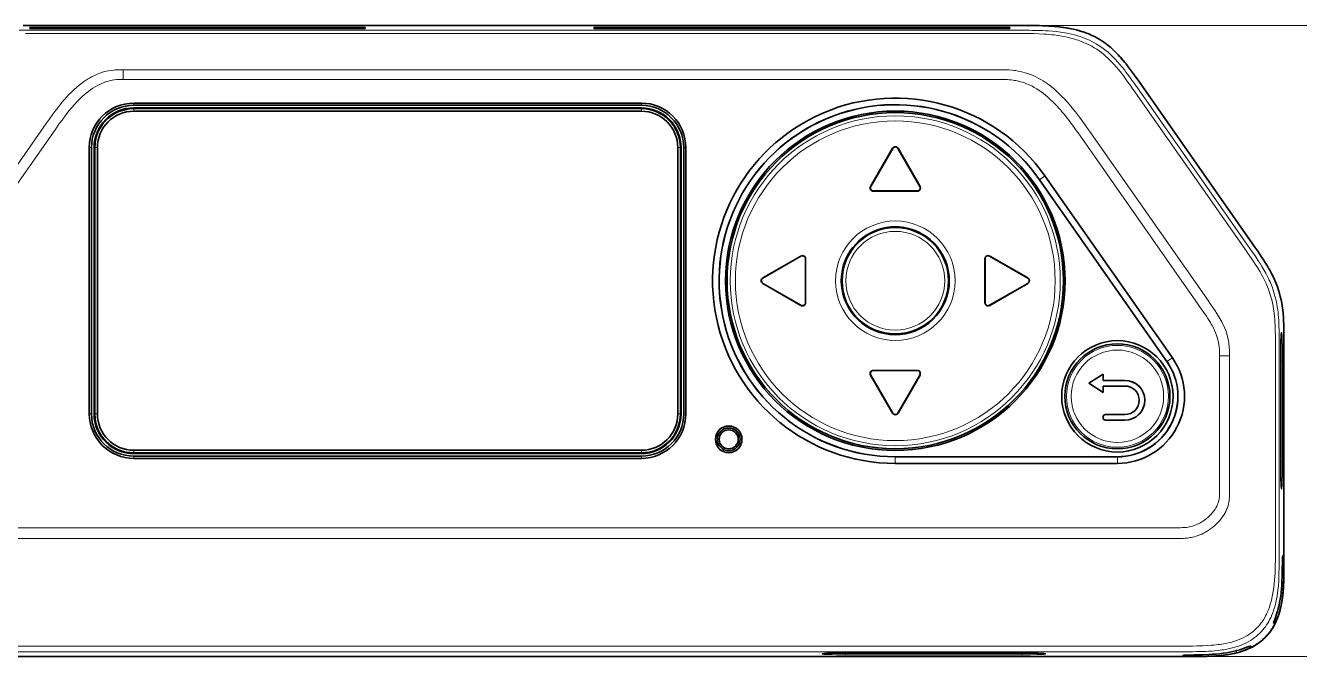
# Model space of a CAD drawing. Extents: x 0 to 297, y 0 to 210.
# Drawn here: x 115.9 to 196.2, y 72.9 to 112.7 of the extents above; entities that cross this region are included whole.
import ezdxf

# ---------------------------------------------------------------- set-up
doc = ezdxf.new("R2010")
doc.units = 0

msp = doc.modelspace()

# ---------------------------------------------------------------- linework, layer by layer
at = {"color": 7, "lineweight": 35}
for p, q in [((115.763, 112.658), (178.611, 112.658)), ((115.763, 112.658), (178.611, 112.658)), ((137.108, 112.54), (116.394, 112.54)), ((137.107, 112.464), (116.395, 112.464)), ((151.954, 112.54), (177.748, 112.54)), ((151.955, 112.464), (177.747, 112.464)), ((122.736, 107.76), (154.736, 107.76)), ((122.736, 107.623), (154.736, 107.623)), ((154.736, 107.46), (122.736, 107.46)), ((122.736, 107.412), (154.736, 107.412)), ((122.736, 107.249), (154.736, 107.249)), ((154.736, 85.872), (122.736, 85.872)), ((154.736, 85.709), (122.736, 85.709)), ((122.736, 85.66), (154.736, 85.66)), ((154.736, 85.497), (122.736, 85.497)), ((154.736, 85.36), (122.736, 85.36)), ((189.231, 72.863), (110.581, 72.863))]:
    msp.add_line(p, q, dxfattribs=at)
at = {"color": 7, "lineweight": 35, "ltscale": 0.005242}
for p, q in [((116.394, 112.54), (116.184, 112.535)), ((137.317, 112.535), (137.108, 112.54)), ((151.744, 112.535), (151.954, 112.54)), ((177.748, 112.54), (177.957, 112.535))]:
    msp.add_line(p, q, dxfattribs=at)
at = {"color": 7, "lineweight": 35, "ltscale": 0.001646}
for p, q in [((116.184, 112.535), (116.187, 112.469)), ((137.315, 112.469), (137.317, 112.535)), ((151.747, 112.469), (151.744, 112.535)), ((177.957, 112.535), (177.955, 112.469))]:
    msp.add_line(p, q, dxfattribs=at)
at = {"color": 7, "lineweight": 35, "ltscale": 0.005213}
for p, q in [((116.187, 112.469), (116.395, 112.464)), ((137.107, 112.464), (137.315, 112.469)), ((151.747, 112.469), (151.955, 112.464)), ((177.747, 112.464), (177.955, 112.469))]:
    msp.add_line(p, q, dxfattribs=at)
at = {"color": 7, "lineweight": 35, "ltscale": 0.001919}
for p, q in [((116.395, 112.464), (116.394, 112.54)), ((137.107, 112.464), (137.108, 112.54)), ((151.955, 112.464), (151.954, 112.54)), ((177.747, 112.464), (177.748, 112.54))]:
    msp.add_line(p, q, dxfattribs=at)
at = {"color": 1, "lineweight": 13}
msp.add_line((178.611, 112.658), (207.233, 112.658), dxfattribs=at)
at = {"color": 7, "lineweight": 13, "ltscale": 0.012247}
msp.add_line((115.914, 112.148), (116.403, 112.151), dxfattribs=at)
at = {"color": 7, "lineweight": 13, "ltscale": 0.012054}
msp.add_line((115.921, 112.353), (116.403, 112.353), dxfattribs=at)
at = {"color": 7, "lineweight": 13}
for p, q in [((178.349, 112.353), (116.403, 112.353)), ((178.349, 112.151), (116.403, 112.151)), ((122.07, 109.869), (177.187, 109.869)), ((122.07, 109.256), (177.187, 109.256)), ((115.287, 80.987), (188.575, 80.987)), ((115.287, 80.311), (188.575, 80.311)), ((188.9, 73.525), (110.966, 73.525)), ((188.9, 73.167), (110.966, 73.167))]:
    msp.add_line(p, q, dxfattribs=at)
at = {"color": 7, "lineweight": 13, "ltscale": 0.00257}
msp.add_line((178.452, 112.353), (178.349, 112.353), dxfattribs=at)
at = {"color": 7, "lineweight": 13, "ltscale": 0.002574}
msp.add_line((178.452, 112.151), (178.349, 112.151), dxfattribs=at)
at = {"color": 7, "lineweight": 13, "ltscale": 0.015306}
msp.add_line((122.07, 109.869), (122.07, 109.256), dxfattribs=at)
at = {"color": 7, "lineweight": 13, "ltscale": 0.001477}
msp.add_line((185.727, 108.624), (185.693, 108.672), dxfattribs=at)
at = {"color": 7, "lineweight": 13, "ltscale": 0.311219}
for p, q in [((192.867, 98.426), (185.727, 108.624)), ((193.093, 98.585), (185.953, 108.782))]:
    msp.add_line(p, q, dxfattribs=at)
at = {"color": 7, "lineweight": 13, "ltscale": 0.001474}
msp.add_line((185.953, 108.782), (185.919, 108.831), dxfattribs=at)
at = {"color": 7, "lineweight": 35, "ltscale": 0.319054}
msp.add_line((186.078, 109.135), (193.398, 98.681), dxfattribs=at)
at = {"color": 7, "lineweight": 13, "ltscale": 0.003423}
for p, q in [((122.736, 107.623), (122.736, 107.76)), ((154.736, 107.623), (154.736, 107.76)), ((120.073, 104.96), (119.936, 104.96)), ((157.399, 104.96), (157.536, 104.96)), ((120.073, 88.16), (119.936, 88.16)), ((157.399, 88.16), (157.536, 88.16)), ((122.736, 85.497), (122.736, 85.36)), ((154.736, 85.497), (154.736, 85.36))]:
    msp.add_line(p, q, dxfattribs=at)
at = {"color": 7, "lineweight": 13, "ltscale": 0.001204}
for p, q in [((122.736, 107.412), (122.736, 107.46)), ((154.736, 107.412), (154.736, 107.46)), ((120.284, 104.96), (120.236, 104.96)), ((157.188, 104.96), (157.236, 104.96)), ((120.284, 88.16), (120.236, 88.16)), ((157.188, 88.16), (157.236, 88.16)), ((122.736, 85.709), (122.736, 85.66)), ((154.736, 85.709), (154.736, 85.66))]:
    msp.add_line(p, q, dxfattribs=at)
at = {"color": 7, "lineweight": 13, "ltscale": 0.004077}
for p, q in [((122.736, 107.249), (122.736, 107.412)), ((154.736, 107.249), (154.736, 107.412)), ((120.447, 104.96), (120.284, 104.96)), ((157.025, 104.96), (157.188, 104.96)), ((120.447, 88.16), (120.284, 88.16)), ((157.025, 88.16), (157.188, 88.16)), ((122.736, 85.872), (122.736, 85.709)), ((154.736, 85.872), (154.736, 85.709))]:
    msp.add_line(p, q, dxfattribs=at)
at = {"color": 7, "lineweight": 13, "ltscale": 0.459686}
msp.add_line((117.221, 106.466), (106.675, 91.404), dxfattribs=at)
at = {"color": 7, "lineweight": 13, "ltscale": 0.459685}
msp.add_line((117.779, 106.076), (107.232, 91.014), dxfattribs=at)
at = {"color": 7, "lineweight": 13, "ltscale": 0.317531}
for p, q in [((182.549, 105.47), (189.834, 95.066)), ((183.078, 105.841), (190.364, 95.436))]:
    msp.add_line(p, q, dxfattribs=at)
at = {"color": 7, "lineweight": 35, "ltscale": 0.42}
for p, q in [((119.936, 104.96), (119.936, 88.16)), ((120.073, 104.96), (120.073, 88.16)), ((120.236, 88.16), (120.236, 104.96)), ((120.284, 104.96), (120.284, 88.16)), ((120.447, 104.96), (120.447, 88.16)), ((157.025, 88.16), (157.025, 104.96)), ((157.188, 88.16), (157.188, 104.96)), ((157.236, 104.96), (157.236, 88.16)), ((157.399, 88.16), (157.399, 104.96)), ((157.536, 88.16), (157.536, 104.96))]:
    msp.add_line(p, q, dxfattribs=at)
at = {"color": 7, "lineweight": 35, "ltscale": 0.069282}
for p, q in [((169.177, 102.51), (170.563, 104.91)), ((169.186, 102.505), (170.572, 104.905)), ((172.286, 102.505), (170.9, 104.905)), ((172.295, 102.51), (170.909, 104.91)), ((172.121, 102.21), (169.35, 102.21)), ((164.786, 98.119), (162.386, 96.734)), ((164.791, 98.11), (162.391, 96.724)), ((176.681, 98.11), (179.081, 96.724)), ((176.686, 98.119), (179.086, 96.734)), ((165.086, 95.175), (165.086, 97.946)), ((176.386, 97.946), (176.386, 95.175)), ((164.786, 95.002), (162.386, 96.387)), ((164.791, 95.011), (162.391, 96.396)), ((176.681, 95.011), (179.081, 96.396)), ((176.686, 95.002), (179.086, 96.387)), ((169.35, 90.91), (172.121, 90.91)), ((169.177, 90.61), (170.563, 88.21)), ((169.186, 90.616), (170.572, 88.216)), ((172.286, 90.616), (170.9, 88.216)), ((172.295, 90.61), (170.909, 88.21))]:
    msp.add_line(p, q, dxfattribs=at)
at = {"color": 7, "lineweight": 13, "ltscale": 0.000262364}
for p, q in [((170.572, 104.905), (170.563, 104.91)), ((170.9, 104.905), (170.909, 104.91)), ((170.572, 88.216), (170.563, 88.21)), ((170.9, 88.216), (170.909, 88.21))]:
    msp.add_line(p, q, dxfattribs=at)
at = {"color": 7, "lineweight": 13, "ltscale": 8.7519e-05}
msp.add_line((179.831, 102.929), (179.828, 102.927), dxfattribs=at)
at = {"color": 7, "lineweight": 35, "ltscale": 0.35}
for p, q in [((179.828, 102.927), (187.858, 91.459)), ((179.831, 102.929), (187.861, 91.461)), ((180.17, 103.167), (188.2, 91.698)), ((184.736, 85.46), (170.736, 85.46)), ((184.736, 85.457), (170.736, 85.457)), ((184.736, 85.043), (170.736, 85.043))]:
    msp.add_line(p, q, dxfattribs=at)
at = {"color": 7, "lineweight": 13, "ltscale": 0.010349}
for p, q in [((179.831, 102.929), (180.17, 103.167)), ((187.861, 91.461), (188.2, 91.698)), ((170.736, 85.457), (170.736, 85.043)), ((184.736, 85.457), (184.736, 85.043))]:
    msp.add_line(p, q, dxfattribs=at)
at = {"color": 7, "lineweight": 13, "ltscale": 0.000262128}
for p, q in [((169.186, 102.505), (169.177, 102.51)), ((172.286, 102.505), (172.295, 102.51)), ((169.186, 90.616), (169.177, 90.61)), ((172.286, 90.616), (172.295, 90.61))]:
    msp.add_line(p, q, dxfattribs=at)
at = {"color": 7, "lineweight": 13, "ltscale": 0.000264168}
for p, q in [((169.35, 102.221), (169.35, 102.21)), ((172.121, 102.221), (172.121, 102.21)), ((169.35, 90.9), (169.35, 90.91)), ((172.121, 90.9), (172.121, 90.91))]:
    msp.add_line(p, q, dxfattribs=at)
at = {"color": 7, "lineweight": 35, "ltscale": 0.069283}
for p, q in [((172.121, 102.221), (169.35, 102.221)), ((165.075, 95.175), (165.075, 97.946)), ((176.396, 97.946), (176.396, 95.175)), ((169.35, 90.9), (172.121, 90.9))]:
    msp.add_line(p, q, dxfattribs=at)
at = {"color": 7, "lineweight": 13, "ltscale": 0.000262104}
for p, q in [((164.791, 98.11), (164.786, 98.119)), ((176.681, 98.11), (176.686, 98.119)), ((164.791, 95.011), (164.786, 95.002)), ((176.681, 95.011), (176.686, 95.002))]:
    msp.add_line(p, q, dxfattribs=at)
at = {"color": 7, "lineweight": 13, "ltscale": 0.001602}
msp.add_line((192.867, 98.426), (192.904, 98.374), dxfattribs=at)
at = {"color": 7, "lineweight": 13, "ltscale": 0.001605}
msp.add_line((193.093, 98.585), (193.13, 98.532), dxfattribs=at)
at = {"color": 7, "lineweight": 13, "ltscale": 0.000264359}
for p, q in [((165.075, 97.946), (165.086, 97.946)), ((176.396, 97.946), (176.386, 97.946)), ((165.075, 95.175), (165.086, 95.175)), ((176.396, 95.175), (176.386, 95.175))]:
    msp.add_line(p, q, dxfattribs=at)
at = {"color": 7, "lineweight": 13, "ltscale": 0.000262625}
for p, q in [((162.391, 96.724), (162.386, 96.734)), ((162.391, 96.396), (162.386, 96.387)), ((179.081, 96.724), (179.086, 96.734)), ((179.081, 96.396), (179.086, 96.387))]:
    msp.add_line(p, q, dxfattribs=at)
at = {"color": 7, "lineweight": 35, "ltscale": 0.000698819}
msp.add_line((194.895, 95.952), (194.886, 95.979), dxfattribs=at)
at = {"color": 7, "lineweight": 13, "ltscale": 0.000393677}
msp.add_line((195.093, 93.296), (195.077, 93.296), dxfattribs=at)
at = {"color": 7, "lineweight": 13, "ltscale": 0.001765}
msp.add_line((194.692, 92.693), (194.692, 92.763), dxfattribs=at)
at = {"color": 7, "lineweight": 13, "ltscale": 0.330672}
for p, q in [((194.692, 79.466), (194.692, 92.693)), ((194.929, 79.466), (194.929, 92.693))]:
    msp.add_line(p, q, dxfattribs=at)
at = {"color": 7, "lineweight": 13, "ltscale": 0.001762}
msp.add_line((194.929, 92.693), (194.929, 92.763), dxfattribs=at)
at = {"color": 7, "lineweight": 13, "ltscale": 0.00491}
msp.add_line((195.053, 92.997), (195.047, 92.801), dxfattribs=at)
at = {"color": 7, "lineweight": 35, "ltscale": 0.004846}
msp.add_line((195.047, 92.795), (195.053, 92.989), dxfattribs=at)
at = {"color": 7, "lineweight": 13, "ltscale": 0.004892}
msp.add_line((195.119, 93.021), (195.125, 92.825), dxfattribs=at)
at = {"color": 7, "lineweight": 35, "ltscale": 0.34986}
msp.add_line((195.233, 92.859), (195.233, 78.865), dxfattribs=at)
at = {"color": 7, "lineweight": 13, "ltscale": 0.015729}
msp.add_line((191.799, 91.833), (191.17, 91.833), dxfattribs=at)
at = {"color": 7, "lineweight": 13, "ltscale": 0.21777}
for p, q in [((191.17, 91.833), (191.17, 83.122)), ((191.799, 91.833), (191.799, 83.122))]:
    msp.add_line(p, q, dxfattribs=at)
at = {"color": 7, "lineweight": 13, "ltscale": 0.16}
for p, q in [((195.033, 85.16), (195.033, 91.56)), ((195.14, 91.56), (195.14, 85.16))]:
    msp.add_line(p, q, dxfattribs=at)
at = {"color": 7, "lineweight": 35, "ltscale": 0.16}
msp.add_line((195.033, 85.16), (195.033, 91.56), dxfattribs=at)
at = {"color": 7, "lineweight": 13, "ltscale": 0.002653}
for p, q in [((195.14, 91.56), (195.034, 91.56)), ((195.14, 85.16), (195.034, 85.16))]:
    msp.add_line(p, q, dxfattribs=at)
at = {"color": 7, "lineweight": 13, "ltscale": 8.76285e-05}
msp.add_line((187.861, 91.461), (187.858, 91.459), dxfattribs=at)
at = {"color": 7, "lineweight": 35, "ltscale": 0.02705}
for p in [(183.839, 90.679), (183.839, 89.516)]:
    msp.add_line(p, (182.927, 90.097), dxfattribs=at)
at = {"color": 7, "lineweight": 35, "ltscale": 0.000162506}
msp.add_line((182.933, 90.097), (182.927, 90.097), dxfattribs=at)
at = {"color": 7, "lineweight": 35, "ltscale": 0.026754}
for p, q in [((183.836, 90.672), (182.933, 90.097)), ((182.933, 90.097), (183.836, 89.522))]:
    msp.add_line(p, q, dxfattribs=at)
at = {"color": 7, "lineweight": 35, "ltscale": 0.000181298}
for p, q in [((183.836, 90.672), (183.839, 90.679)), ((183.836, 89.522), (183.839, 89.516))]:
    msp.add_line(p, q, dxfattribs=at)
at = {"color": 7, "lineweight": 35, "ltscale": 0.01}
for p, q in [((183.836, 90.672), (183.836, 90.272)), ((183.836, 89.922), (183.836, 89.522))]:
    msp.add_line(p, q, dxfattribs=at)
at = {"color": 7, "lineweight": 35, "ltscale": 0.000123271}
msp.add_line((183.836, 90.272), (183.839, 90.276), dxfattribs=at)
at = {"color": 7, "lineweight": 35, "ltscale": 0.034375}
for p, q in [((185.211, 90.272), (183.836, 90.272)), ((185.211, 89.922), (183.836, 89.922))]:
    msp.add_line(p, q, dxfattribs=at)
at = {"color": 7, "lineweight": 35, "ltscale": 0.010072}
for p, q in [((183.839, 90.679), (183.839, 90.276)), ((183.839, 89.919), (183.839, 89.516))]:
    msp.add_line(p, q, dxfattribs=at)
at = {"color": 7, "lineweight": 35, "ltscale": 0.034288}
for p, q in [((185.211, 90.276), (183.839, 90.276)), ((185.211, 89.919), (183.839, 89.919))]:
    msp.add_line(p, q, dxfattribs=at)
at = {"color": 7, "lineweight": 13, "ltscale": 8.73566e-05}
msp.add_line((185.211, 90.276), (185.211, 90.272), dxfattribs=at)
at = {"color": 7, "lineweight": 35, "ltscale": 0.000123136}
msp.add_line((183.836, 89.922), (183.839, 89.919), dxfattribs=at)
at = {"color": 7, "lineweight": 13, "ltscale": 8.71658e-05}
for p, q in [((185.211, 89.919), (185.211, 89.922)), ((185.211, 88.126), (185.211, 88.122)), ((185.211, 87.769), (185.211, 87.772))]:
    msp.add_line(p, q, dxfattribs=at)
at = {"color": 7, "lineweight": 13, "ltscale": 0.000123406}
msp.add_line((183.832, 87.976), (183.836, 87.972), dxfattribs=at)
at = {"color": 7, "lineweight": 35, "ltscale": 0.001426}
msp.add_line((183.832, 87.976), (183.832, 87.919), dxfattribs=at)
at = {"color": 7, "lineweight": 13, "ltscale": 0.000123541}
msp.add_line((183.832, 87.919), (183.836, 87.922), dxfattribs=at)
at = {"color": 7, "lineweight": 35, "ltscale": 0.001251}
msp.add_line((183.836, 87.972), (183.836, 87.922), dxfattribs=at)
at = {"color": 7, "lineweight": 13, "ltscale": 0.000123136}
for p, q in [((183.982, 88.126), (183.986, 88.122)), ((183.982, 87.769), (183.986, 87.772))]:
    msp.add_line(p, q, dxfattribs=at)
at = {"color": 7, "lineweight": 35, "ltscale": 0.030713}
for p, q in [((185.211, 88.126), (183.982, 88.126)), ((185.211, 87.769), (183.982, 87.769))]:
    msp.add_line(p, q, dxfattribs=at)
at = {"color": 7, "lineweight": 35, "ltscale": 0.030626}
for p, q in [((183.986, 88.122), (185.211, 88.122)), ((183.986, 87.772), (185.211, 87.772))]:
    msp.add_line(p, q, dxfattribs=at)
at = {"color": 7, "lineweight": 13, "ltscale": 8.75473e-05}
for p, q in [((170.736, 85.457), (170.736, 85.46)), ((184.736, 85.457), (184.736, 85.46))]:
    msp.add_line(p, q, dxfattribs=at)
at = {"color": 7, "lineweight": 13, "ltscale": 0.000392914}
msp.add_line((195.079, 83.426), (195.094, 83.426), dxfattribs=at)
at = {"color": 7, "lineweight": 13, "ltscale": 0.007462}
msp.add_line((194.692, 79.168), (194.692, 79.466), dxfattribs=at)
at = {"color": 7, "lineweight": 13, "ltscale": 0.007409}
msp.add_line((194.929, 79.17), (194.929, 79.466), dxfattribs=at)
at = {"color": 7, "lineweight": 13, "ltscale": 0.000141546}
msp.add_line((195.173, 79.256), (195.167, 79.255), dxfattribs=at)
at = {"color": 7, "lineweight": 13, "ltscale": 0.002357}
for p, q in [((195.106, 77.609), (195.2, 77.605)), ((190.487, 72.991), (190.491, 72.896))]:
    msp.add_line(p, q, dxfattribs=at)
at = {"color": 7, "lineweight": 13, "ltscale": 0.00277}
for p, q in [((194.871, 75.873), (194.978, 75.846)), ((192.223, 73.226), (192.25, 73.118))]:
    msp.add_line(p, q, dxfattribs=at)
at = {"color": 7, "lineweight": 13, "ltscale": 0.001441}
msp.add_line((194.608, 74.938), (194.558, 74.967), dxfattribs=at)
at = {"color": 7, "lineweight": 13, "ltscale": 0.002606}
for p, q in [((167.594, 73.08), (167.594, 72.976)), ((178.737, 73.08), (178.737, 72.976))]:
    msp.add_line(p, q, dxfattribs=at)
at = {"color": 7, "lineweight": 13, "ltscale": 0.278542}
msp.add_line((167.595, 73.08), (178.737, 73.08), dxfattribs=at)
at = {"color": 7, "lineweight": 35, "ltscale": 0.278542}
msp.add_line((167.595, 73.08), (178.737, 73.08), dxfattribs=at)
at = {"color": 7, "lineweight": 13, "ltscale": 0.000679398}
msp.add_line((188.9, 73.525), (188.927, 73.525), dxfattribs=at)
at = {"color": 7, "lineweight": 13, "ltscale": 0.000679016}
msp.add_line((188.9, 73.167), (188.927, 73.167), dxfattribs=at)
at = {"color": 7, "lineweight": 13, "ltscale": 0.00144}
msp.add_line((193.158, 73.488), (193.13, 73.538), dxfattribs=at)
at = {"color": 7, "lineweight": 13, "ltscale": 0.000681686}
msp.add_line((166.125, 73.042), (166.125, 73.015), dxfattribs=at)
at = {"color": 7, "lineweight": 13, "ltscale": 0.278581}
msp.add_line((178.737, 72.976), (167.594, 72.976), dxfattribs=at)
at = {"color": 7, "lineweight": 13, "ltscale": 0.000681496}
msp.add_line((180.207, 73.015), (180.207, 73.042), dxfattribs=at)
at = {"color": 7, "lineweight": 13, "ltscale": 0.000141736}
msp.add_line((188.841, 72.929), (188.841, 72.923), dxfattribs=at)
at = {"color": 1, "lineweight": 13, "ltscale": 0.450051}
msp.add_line((189.231, 72.863), (207.233, 72.863), dxfattribs=at)
at = {"color": 7, "lineweight": 35}
for points in [[(178.611, 112.658), (179.064, 112.657), (179.519, 112.654), (179.772, 112.649), (180.025, 112.642), (180.222, 112.634), (180.419, 112.624), (180.717, 112.604), (180.873, 112.59), (181.029, 112.574), (181.168, 112.558), (181.307, 112.54), (181.525, 112.507), (181.742, 112.469), (181.956, 112.424), (182.168, 112.373), (182.374, 112.316), (182.477, 112.285), (182.578, 112.252), (182.678, 112.217), (182.778, 112.18), (182.877, 112.141), (182.975, 112.101), (183.13, 112.032), (183.282, 111.958), (183.432, 111.879), (183.578, 111.794), (183.722, 111.705), (183.855, 111.617), (183.984, 111.525), (184.111, 111.428), (184.236, 111.328), (184.317, 111.258), (184.397, 111.188), (184.554, 111.041), (184.682, 110.915), (184.806, 110.784), (184.928, 110.651), (185.018, 110.548), (185.106, 110.444), (185.279, 110.231), (185.415, 110.055), (185.549, 109.876), (185.727, 109.632), (185.845, 109.467), (186.078, 109.135)], [(178.611, 112.658), (179.15, 112.657), (179.422, 112.655), (179.83, 112.648), (180.138, 112.638), (180.446, 112.622), (180.754, 112.601), (180.909, 112.587), (181.063, 112.571), (181.216, 112.552), (181.368, 112.532), (181.596, 112.496), (181.822, 112.453), (182.046, 112.404), (182.157, 112.376), (182.267, 112.347), (182.413, 112.304), (182.558, 112.259), (182.701, 112.209)], [(195.233, 92.859), (195.232, 93.277), (195.23, 93.486), (195.223, 93.797), (195.214, 94.03), (195.2, 94.262), (195.181, 94.494), (195.156, 94.723), (195.125, 94.952), (195.091, 95.156), (195.051, 95.359), (195.005, 95.56), (194.952, 95.76), (194.893, 95.957), (194.823, 96.168), (194.745, 96.376), (194.659, 96.581), (194.568, 96.784), (194.469, 96.985), (194.405, 97.108), (194.339, 97.23), (194.269, 97.353), (194.198, 97.475), (194.056, 97.707), (193.908, 97.937), (193.8, 98.099), (193.579, 98.421), (193.398, 98.681)], [(195.069, 83.482), (195.06, 83.585), (195.052, 83.748), (195.044, 84.055), (195.037, 84.492), (195.033, 85.103), (195.033, 85.16)], [(195.233, 78.865), (195.233, 78.436), (195.231, 78.222), (195.227, 77.901), (195.22, 77.662), (195.21, 77.424), (195.196, 77.187), (195.178, 76.951), (195.154, 76.717), (195.122, 76.473), (195.104, 76.352), (195.083, 76.231), (195.06, 76.112), (195.035, 75.993), (194.989, 75.805), (194.938, 75.62), (194.879, 75.437), (194.847, 75.347), (194.813, 75.258), (194.778, 75.171), (194.74, 75.084), (194.672, 74.939), (194.598, 74.799), (194.518, 74.662), (194.433, 74.529), (194.341, 74.401), (194.244, 74.277), (194.141, 74.159), (194.032, 74.046), (193.925, 73.944), (193.812, 73.847), (193.695, 73.755), (193.574, 73.668), (193.449, 73.587), (193.32, 73.511), (193.196, 73.444), (193.068, 73.382), (192.938, 73.324), (192.805, 73.27), (192.715, 73.237), (192.624, 73.205), (192.441, 73.148), (192.285, 73.105), (192.128, 73.067), (191.969, 73.033), (191.853, 73.011), (191.736, 72.991), (191.611, 72.972), (191.484, 72.955), (191.255, 72.929), (191.024, 72.908), (190.792, 72.892), (190.617, 72.883), (190.441, 72.876), (190.174, 72.869), (189.904, 72.865), (189.723, 72.864), (189.231, 72.863)], [(189.231, 72.863), (189.635, 72.863), (189.836, 72.865), (190.139, 72.869), (190.366, 72.874), (190.592, 72.882), (190.765, 72.891), (190.938, 72.902), (191.104, 72.915), (191.27, 72.93), (191.405, 72.945), (191.54, 72.962), (191.658, 72.979), (191.775, 72.998), (191.942, 73.028), (192.108, 73.063), (192.273, 73.102), (192.438, 73.147), (192.601, 73.198), (192.762, 73.254), (192.921, 73.317), (193.078, 73.386), (193.231, 73.463), (193.306, 73.503), (193.38, 73.546), (193.489, 73.613), (193.596, 73.683), (193.699, 73.758), (193.799, 73.836), (193.912, 73.933), (194.02, 74.034), (194.124, 74.14), (194.222, 74.252), (194.316, 74.367), (194.404, 74.487), (194.487, 74.611), (194.564, 74.739), (194.623, 74.845), (194.678, 74.953), (194.73, 75.062), (194.767, 75.146), (194.802, 75.23), (194.866, 75.4), (194.923, 75.573), (194.97, 75.733), (195.012, 75.894), (195.048, 76.056), (195.073, 76.177), (195.095, 76.299), (195.115, 76.423), (195.133, 76.547), (195.149, 76.674), (195.164, 76.802), (195.187, 77.059), (195.204, 77.315), (195.217, 77.573), (195.225, 77.831), (195.231, 78.175), (195.232, 78.405), (195.233, 78.865)], [(195.105, 77.594), (195.117, 77.935), (195.128, 78.382), (195.138, 78.792), (195.143, 78.947)], [(195.105, 77.594), (195.093, 77.362), (195.076, 77.134), (195.055, 76.911), (195.03, 76.694), (194.999, 76.483), (194.963, 76.28), (194.923, 76.085), (194.878, 75.9)], [(194.878, 75.9), (194.827, 75.717), (194.771, 75.541), (194.716, 75.381), (194.648, 75.203), (194.597, 75.077), (194.575, 75.021)], [(167.595, 73.08), (167.035, 73.077), (166.667, 73.071), (166.425, 73.065), (166.29, 73.059), (166.229, 73.054)], [(180.103, 73.054), (179.953, 73.063), (179.726, 73.07), (179.368, 73.076), (178.808, 73.08), (178.737, 73.08)], [(190.502, 72.991), (190.734, 73.004), (190.963, 73.02), (191.186, 73.041), (191.403, 73.067), (191.613, 73.097), (191.816, 73.133), (192.011, 73.173), (192.196, 73.218)], [(193.076, 73.521), (192.948, 73.47), (192.781, 73.405), (192.625, 73.348), (192.448, 73.29), (192.26, 73.236), (192.196, 73.218)], [(190.502, 72.991), (190.094, 72.977), (189.6, 72.965), (189.262, 72.957), (189.149, 72.953)]]:
    msp.add_lwpolyline(points, dxfattribs=at)
at = {"color": 7, "lineweight": 13}
for points in [[(115.921, 112.353), (115.507, 112.352)], [(185.919, 108.831), (185.785, 109.022), (185.605, 109.276), (185.515, 109.402), (185.379, 109.588), (185.277, 109.723), (185.175, 109.857), (185.036, 110.031), (184.895, 110.202), (184.75, 110.368), (184.602, 110.529), (184.449, 110.685), (184.293, 110.835), (184.148, 110.964), (183.999, 111.087), (183.846, 111.205), (183.69, 111.317), (183.529, 111.423), (183.395, 111.505), (183.259, 111.582), (183.12, 111.655), (182.979, 111.724), (182.852, 111.781), (182.723, 111.835), (182.593, 111.886), (182.494, 111.921), (182.395, 111.955), (182.214, 112.012), (182.031, 112.063), (181.846, 112.109), (181.659, 112.149), (181.539, 112.173), (181.418, 112.194), (181.286, 112.216), (181.152, 112.235), (180.898, 112.267), (180.642, 112.292), (180.384, 112.312), (180.198, 112.323), (180.01, 112.332), (179.822, 112.339), (179.634, 112.344), (179.358, 112.349), (179.174, 112.351), (178.804, 112.353), (178.452, 112.353)], [(185.693, 108.672), (185.558, 108.864), (185.382, 109.113), (185.293, 109.236), (185.159, 109.418), (184.991, 109.64), (184.82, 109.856), (184.666, 110.04), (184.508, 110.218), (184.429, 110.305), (184.348, 110.39), (184.238, 110.5), (184.127, 110.606), (184.014, 110.709), (183.873, 110.83), (183.729, 110.945), (183.581, 111.055), (183.431, 111.158), (183.277, 111.256), (183.119, 111.348), (182.958, 111.434), (182.815, 111.505), (182.669, 111.571), (182.52, 111.633), (182.369, 111.691), (182.269, 111.727), (182.168, 111.761), (182.062, 111.794), (181.955, 111.825), (181.799, 111.867), (181.642, 111.906), (181.482, 111.941), (181.362, 111.965), (181.24, 111.987), (180.994, 112.026), (180.745, 112.059), (180.594, 112.075), (180.442, 112.09), (180.277, 112.103), (180.111, 112.115), (179.791, 112.131), (179.468, 112.142), (179.249, 112.146), (178.806, 112.151), (178.452, 112.151)], [(122.07, 109.869), (121.894, 109.867), (121.804, 109.865), (121.669, 109.86), (121.571, 109.854), (121.476, 109.846), (121.313, 109.827), (121.151, 109.802), (120.991, 109.768), (120.832, 109.727), (120.673, 109.678), (120.516, 109.62), (120.359, 109.555), (120.221, 109.491), (120.084, 109.42), (119.949, 109.345), (119.814, 109.264), (119.696, 109.187), (119.579, 109.107), (119.464, 109.023), (119.379, 108.958), (119.295, 108.891), (119.128, 108.751), (118.964, 108.605), (118.806, 108.454), (118.652, 108.297), (118.502, 108.138), (118.357, 107.975), (118.254, 107.854), (118.153, 107.731), (118.05, 107.603), (117.949, 107.474), (117.76, 107.224), (117.638, 107.057), (117.402, 106.724), (117.221, 106.466)], [(122.07, 109.256), (121.992, 109.256), (121.82, 109.252), (121.657, 109.241), (121.501, 109.224), (121.377, 109.205), (121.257, 109.18), (121.141, 109.151), (121.027, 109.118), (120.954, 109.093), (120.882, 109.067), (120.807, 109.037), (120.732, 109.006), (120.59, 108.94), (120.448, 108.866), (120.306, 108.785), (120.163, 108.696), (120.021, 108.599), (119.879, 108.495), (119.743, 108.389), (119.608, 108.276), (119.475, 108.157), (119.343, 108.033), (119.257, 107.948), (119.172, 107.861), (119.004, 107.682), (118.836, 107.491), (118.674, 107.296), (118.519, 107.101), (118.369, 106.903), (118.217, 106.696), (118.068, 106.488), (117.779, 106.076)], [(177.187, 109.869), (177.462, 109.867), (177.687, 109.862), (177.799, 109.858), (177.912, 109.851), (178.116, 109.834), (178.218, 109.822), (178.32, 109.809), (178.472, 109.784), (178.624, 109.754), (178.775, 109.719), (178.925, 109.678), (179.094, 109.625), (179.262, 109.564), (179.427, 109.496), (179.59, 109.42), (179.75, 109.339), (179.908, 109.251), (180.062, 109.157), (180.184, 109.077), (180.304, 108.994), (180.422, 108.908), (180.509, 108.841), (180.595, 108.773), (180.763, 108.632), (180.927, 108.487), (181.086, 108.336), (181.241, 108.182), (181.391, 108.025), (181.49, 107.918), (181.586, 107.811), (181.774, 107.592), (181.933, 107.399), (182.088, 107.204), (182.217, 107.037), (182.342, 106.87), (182.51, 106.643), (182.674, 106.415), (182.81, 106.223), (183.078, 105.841)], [(177.187, 109.256), (177.438, 109.255), (177.561, 109.253), (177.683, 109.248), (177.804, 109.242), (177.924, 109.233), (178.043, 109.222), (178.16, 109.207), (178.248, 109.194), (178.335, 109.179), (178.422, 109.162), (178.508, 109.143), (178.636, 109.111), (178.762, 109.074), (178.887, 109.033), (179.011, 108.987), (179.12, 108.942), (179.228, 108.893), (179.335, 108.841), (179.415, 108.8), (179.494, 108.756), (179.65, 108.664), (179.804, 108.564), (179.94, 108.469), (180.075, 108.368), (180.207, 108.262), (180.338, 108.152), (180.423, 108.076), (180.508, 107.998), (180.675, 107.838), (180.81, 107.701), (180.943, 107.56), (181.073, 107.416), (181.169, 107.307), (181.263, 107.196), (181.363, 107.076), (181.461, 106.955), (181.579, 106.806), (181.695, 106.656), (181.832, 106.473), (181.967, 106.289), (182.145, 106.043), (182.261, 105.879), (182.549, 105.47)], [(192.904, 98.374), (193.092, 98.103), (193.185, 97.968), (193.322, 97.766), (193.422, 97.614), (193.52, 97.462), (193.661, 97.233), (193.729, 97.118), (193.795, 97.002), (193.906, 96.798), (194.01, 96.591), (194.107, 96.382), (194.152, 96.277), (194.196, 96.171), (194.252, 96.029), (194.303, 95.885), (194.352, 95.741), (194.41, 95.549), (194.462, 95.356), (194.507, 95.16), (194.547, 94.963), (194.582, 94.763), (194.613, 94.539), (194.639, 94.313), (194.658, 94.085), (194.668, 93.929), (194.676, 93.773), (194.683, 93.581), (194.688, 93.388), (194.691, 93.075), (194.692, 92.763)], [(193.13, 98.532), (193.349, 98.218), (193.457, 98.061), (193.615, 97.824), (193.73, 97.645), (193.842, 97.464), (193.967, 97.252), (194.087, 97.038), (194.199, 96.82), (194.253, 96.71), (194.304, 96.6), (194.354, 96.489), (194.401, 96.377), (194.483, 96.168), (194.558, 95.957), (194.625, 95.743), (194.684, 95.527), (194.736, 95.309), (194.781, 95.09), (194.812, 94.912), (194.838, 94.734), (194.86, 94.555), (194.874, 94.42), (194.886, 94.284), (194.905, 94.012), (194.914, 93.838), (194.92, 93.664), (194.924, 93.468), (194.928, 93.074), (194.929, 92.763)], [(189.834, 95.066), (190.109, 94.671), (190.246, 94.474), (190.346, 94.325), (190.444, 94.176), (190.521, 94.054), (190.596, 93.932), (190.655, 93.832), (190.711, 93.732), (190.791, 93.582), (190.864, 93.431), (190.929, 93.279), (190.985, 93.133), (191.034, 92.987), (191.074, 92.839), (191.107, 92.69), (191.133, 92.539), (191.151, 92.384), (191.162, 92.226), (191.169, 92.045), (191.17, 91.833)], [(190.364, 95.436), (190.651, 95.024), (190.795, 94.815), (190.902, 94.655), (191.007, 94.493), (191.133, 94.29), (191.196, 94.182), (191.258, 94.072), (191.313, 93.969), (191.367, 93.865), (191.437, 93.719), (191.502, 93.569), (191.562, 93.418), (191.612, 93.272), (191.657, 93.124), (191.696, 92.974), (191.727, 92.824), (191.75, 92.689), (191.768, 92.554), (191.781, 92.42), (191.788, 92.319), (191.793, 92.218), (191.799, 92.002), (191.799, 91.833)], [(195.077, 93.296), (195.077, 93.296), (195.076, 93.295), (195.075, 93.294), (195.074, 93.291), (195.072, 93.282), (195.067, 93.252), (195.063, 93.195), (195.054, 93.022), (195.053, 92.997)], [(195.093, 93.296), (195.093, 93.296), (195.094, 93.295), (195.095, 93.294), (195.097, 93.29), (195.1, 93.278), (195.105, 93.238), (195.112, 93.157), (195.119, 93.021)], [(195.033, 85.16), (195.036, 84.56), (195.04, 84.276), (195.045, 84.015), (195.051, 83.788), (195.058, 83.607), (195.066, 83.49), (195.071, 83.453), (195.074, 83.434), (195.076, 83.429), (195.077, 83.427), (195.078, 83.426), (195.079, 83.426)], [(195.14, 85.16), (195.137, 84.559), (195.133, 84.274), (195.128, 84.012), (195.122, 83.786), (195.115, 83.605), (195.107, 83.489), (195.102, 83.452), (195.099, 83.434), (195.097, 83.428), (195.096, 83.426), (195.095, 83.426), (195.094, 83.426)], [(191.799, 83.122), (191.797, 82.958), (191.793, 82.875), (191.786, 82.788), (191.777, 82.701), (191.759, 82.591), (191.736, 82.48), (191.707, 82.37), (191.672, 82.261), (191.648, 82.196), (191.622, 82.133), (191.594, 82.069), (191.564, 82.006), (191.532, 81.944), (191.498, 81.882), (191.425, 81.762), (191.345, 81.644), (191.26, 81.53), (191.169, 81.421), (191.071, 81.313), (190.968, 81.21), (190.861, 81.112), (190.75, 81.018), (190.634, 80.929), (190.515, 80.846), (190.393, 80.767), (190.283, 80.704), (190.171, 80.644), (190.057, 80.589), (189.941, 80.539), (189.825, 80.494), (189.708, 80.454), (189.589, 80.42), (189.47, 80.39), (189.391, 80.373), (189.312, 80.359), (189.232, 80.347), (189.152, 80.336), (188.994, 80.322), (188.887, 80.316), (188.781, 80.313), (188.575, 80.311)], [(191.17, 83.122), (191.169, 83.043), (191.167, 82.975), (191.163, 82.91), (191.157, 82.846), (191.148, 82.785), (191.134, 82.705), (191.115, 82.629), (191.093, 82.556), (191.075, 82.506), (191.055, 82.457), (191.031, 82.402), (191.005, 82.348), (190.95, 82.247), (190.888, 82.147), (190.817, 82.045), (190.739, 81.945), (190.654, 81.847), (190.563, 81.751), (190.459, 81.653), (190.349, 81.56), (190.234, 81.472), (190.115, 81.39), (190.053, 81.351), (189.989, 81.313), (189.926, 81.278), (189.861, 81.245), (189.775, 81.203), (189.687, 81.166), (189.599, 81.132), (189.472, 81.09), (189.345, 81.056), (189.218, 81.029), (189.09, 81.01), (188.964, 80.998), (188.836, 80.991), (188.704, 80.988), (188.575, 80.987)], [(188.927, 73.167), (189.466, 73.168), (189.733, 73.171), (189.933, 73.174), (190.131, 73.18), (190.316, 73.187), (190.5, 73.197), (190.674, 73.208), (190.847, 73.222), (191.081, 73.246), (191.314, 73.277), (191.429, 73.294), (191.543, 73.314), (191.713, 73.347), (191.881, 73.384), (192.046, 73.426), (192.209, 73.473), (192.369, 73.525), (192.526, 73.583), (192.679, 73.647), (192.829, 73.716), (192.975, 73.791), (193.116, 73.873), (193.242, 73.953), (193.365, 74.039), (193.483, 74.129), (193.596, 74.225), (193.705, 74.326), (193.809, 74.432), (193.907, 74.542), (193.99, 74.643), (194.068, 74.746), (194.143, 74.854), (194.213, 74.964), (194.272, 75.064), (194.329, 75.167), (194.382, 75.272), (194.42, 75.352), (194.456, 75.433), (194.517, 75.583), (194.573, 75.736), (194.624, 75.893), (194.67, 76.051), (194.697, 76.158), (194.723, 76.265), (194.747, 76.375), (194.769, 76.487), (194.802, 76.672), (194.829, 76.86), (194.853, 77.05), (194.868, 77.194), (194.88, 77.338), (194.9, 77.628), (194.912, 77.868), (194.92, 78.109), (194.926, 78.498), (194.928, 78.812), (194.929, 79.17)], [(188.927, 73.525), (189.466, 73.526), (189.733, 73.529), (189.931, 73.533), (190.127, 73.539), (190.404, 73.552), (190.677, 73.57), (190.82, 73.583), (190.962, 73.598), (191.087, 73.612), (191.212, 73.629), (191.424, 73.663), (191.633, 73.703), (191.737, 73.726), (191.841, 73.751), (191.939, 73.777), (192.036, 73.805), (192.198, 73.856), (192.356, 73.913), (192.51, 73.975), (192.659, 74.044), (192.803, 74.118), (192.942, 74.198), (193.009, 74.24), (193.075, 74.284), (193.14, 74.329), (193.203, 74.376), (193.295, 74.449), (193.384, 74.525), (193.47, 74.604), (193.553, 74.687), (193.624, 74.764), (193.692, 74.843), (193.758, 74.925), (193.805, 74.988), (193.851, 75.052), (193.939, 75.185), (194.022, 75.323), (194.078, 75.427), (194.131, 75.533), (194.181, 75.641), (194.217, 75.724), (194.251, 75.809), (194.315, 75.982), (194.373, 76.16), (194.425, 76.342), (194.471, 76.529), (194.496, 76.639), (194.519, 76.751), (194.559, 76.978), (194.593, 77.209), (194.62, 77.444), (194.642, 77.681), (194.659, 77.92), (194.671, 78.142), (194.68, 78.366), (194.686, 78.629), (194.69, 78.894), (194.692, 79.168)], [(195.143, 78.955), (195.133, 78.618), (195.128, 78.354), (195.121, 78.071), (195.112, 77.779), (195.105, 77.594)], [(195.167, 79.255), (195.167, 79.255), (195.166, 79.254), (195.165, 79.253), (195.161, 79.238), (195.158, 79.21), (195.15, 79.115), (195.143, 78.955)], [(195.173, 79.256), (195.174, 79.256), (195.174, 79.255), (195.175, 79.254), (195.176, 79.252), (195.179, 79.242), (195.183, 79.217), (195.19, 79.13), (195.195, 79.026), (195.2, 78.898)], [(194.878, 75.9), (194.914, 76.048), (194.947, 76.2), (194.983, 76.389), (195.014, 76.584), (195.041, 76.783), (195.058, 76.935), (195.072, 77.089), (195.085, 77.245), (195.095, 77.403), (195.105, 77.594)], [(194.978, 75.846), (195.015, 75.999), (195.048, 76.158), (195.086, 76.367), (195.118, 76.583), (195.144, 76.804), (195.166, 77.03), (195.186, 77.315), (195.2, 77.605)], [(194.558, 74.967), (194.558, 74.967), (194.557, 74.968), (194.557, 74.97), (194.558, 74.977), (194.563, 74.991), (194.581, 75.039), (194.644, 75.194), (194.682, 75.292), (194.722, 75.398), (194.756, 75.497), (194.79, 75.598), (194.822, 75.703), (194.878, 75.9)], [(194.608, 74.938), (194.609, 74.938), (194.61, 74.938), (194.612, 74.939), (194.616, 74.944), (194.629, 74.96), (194.647, 74.988), (194.697, 75.079), (194.728, 75.141), (194.789, 75.277), (194.85, 75.43), (194.907, 75.596), (194.957, 75.768), (194.978, 75.846)], [(166.125, 73.042), (166.125, 73.043), (166.125, 73.043), (166.126, 73.044), (166.13, 73.046), (166.143, 73.048), (166.175, 73.052), (166.284, 73.06), (166.407, 73.065), (166.556, 73.069), (166.828, 73.075), (167.127, 73.078), (167.595, 73.08)], [(178.737, 73.08), (179.293, 73.077), (179.603, 73.073), (179.826, 73.068), (180.011, 73.061), (180.143, 73.053), (180.187, 73.049), (180.2, 73.046), (180.205, 73.044), (180.207, 73.043), (180.207, 73.043), (180.207, 73.042)], [(192.25, 73.118), (192.052, 73.072), (191.846, 73.031), (191.632, 72.995), (191.413, 72.966), (191.266, 72.949), (191.117, 72.935), (190.961, 72.922), (190.804, 72.912), (190.491, 72.896)], [(192.196, 73.219), (192.005, 73.172), (191.807, 73.131), (191.601, 73.095), (191.39, 73.065), (191.249, 73.048), (191.106, 73.033), (190.956, 73.02), (190.804, 73.008), (190.502, 72.991)], [(192.196, 73.219), (192.387, 73.272), (192.572, 73.331), (192.714, 73.38), (192.803, 73.414), (192.96, 73.476), (193.052, 73.513), (193.087, 73.527), (193.12, 73.538), (193.126, 73.539), (193.128, 73.539), (193.129, 73.538), (193.13, 73.538)], [(192.25, 73.118), (192.421, 73.165), (192.587, 73.218), (192.745, 73.276), (192.888, 73.337), (193.01, 73.395), (193.065, 73.425), (193.109, 73.45), (193.144, 73.473), (193.154, 73.481), (193.157, 73.485), (193.158, 73.486), (193.158, 73.487), (193.158, 73.488)], [(167.595, 72.976), (167.038, 72.979), (166.729, 72.983), (166.545, 72.987), (166.385, 72.992), (166.237, 72.999), (166.154, 73.007), (166.135, 73.01), (166.127, 73.012), (166.125, 73.013), (166.125, 73.014), (166.124, 73.015)], [(180.207, 73.015), (180.207, 73.014), (180.206, 73.013), (180.204, 73.012), (180.197, 73.01), (180.171, 73.006), (180.122, 73.001), (179.973, 72.993), (179.654, 72.984), (179.267, 72.978), (178.737, 72.976)], [(188.841, 72.929), (188.841, 72.929), (188.842, 72.93), (188.843, 72.931), (188.858, 72.935), (188.887, 72.939), (188.981, 72.946), (189.141, 72.953)], [(188.841, 72.923), (188.841, 72.923), (188.841, 72.922), (188.842, 72.921), (188.844, 72.92), (188.854, 72.917), (188.88, 72.914), (188.966, 72.907), (189.07, 72.901), (189.198, 72.896)], [(189.141, 72.953), (189.478, 72.963), (189.742, 72.968), (190.025, 72.975), (190.317, 72.984), (190.502, 72.991)]]:
    msp.add_lwpolyline(points, dxfattribs=at)
at = {"color": 7, "lineweight": 35}
for centre, radius in [((170.736, 96.56), 10.7), ((170.736, 96.56), 10.6), ((170.736, 96.56), 3.353), ((184.736, 89.272), 3.512), ((184.736, 89.272), 3.312), ((160.236, 86.56), 0.838), ((160.236, 86.56), 0.713), ((160.236, 86.56), 0.6)]:
    msp.add_circle(centre, radius, dxfattribs=at)
at = {"color": 7, "lineweight": 13}
for centre, radius in [((170.736, 96.56), 10.401), ((170.736, 96.56), 10.079), ((170.736, 96.56), 3.768), ((170.736, 96.56), 3.115), ((184.736, 89.272), 3.214), ((184.736, 89.272), 2.915)]:
    msp.add_circle(centre, radius, dxfattribs=at)
at = {"color": 7, "lineweight": 35}
for centre, radius, start, end in [((179.179, 105.517), 7.707, 38.57308, 46.06147), ((122.736, 104.96), 2.8, 90, 179.99999), ((122.736, 104.96), 2.663, 90, 180.00001), ((154.736, 104.96), 2.8, 359.99999, 90), ((154.736, 104.96), 2.663, 360, 90), ((170.736, 96.56), 11.517, 35, 270), ((170.736, 96.56), 11.104, 35, 270), ((170.736, 96.56), 11.1, 35, 270), ((122.736, 104.96), 2.5, 90, 180.00001), ((122.736, 104.96), 2.452, 90, 180.00001), ((122.736, 104.96), 2.289, 90, 179.99999), ((154.736, 104.96), 2.5, 0, 90), ((154.736, 104.96), 2.452, 0, 90), ((154.736, 104.96), 2.289, 360, 90), ((170.736, 104.81), 0.2, 29.99933, 150.00061), ((170.736, 104.81), 0.189, 30.00125, 149.99837), ((169.35, 102.41), 0.2, 150.00072, 269.99848), ((169.35, 102.41), 0.189, 150.00049, 269.9994), ((172.121, 102.41), 0.2, 270.00125, 29.99931), ((172.121, 102.41), 0.189, 270.00028, 29.99956), ((170.736, 96.56), 3.402, 90, 241.35211), ((170.736, 96.56), 3.402, 61.35211, 90), ((170.736, 96.56), 3.402, 241.35211, 61.35211), ((164.886, 97.946), 0.2, 0.00152, 119.99928), ((164.886, 97.946), 0.189, 0.00059, 119.99951), ((176.586, 97.946), 0.2, 60.00069, 179.99876), ((176.586, 97.946), 0.189, 60.00044, 179.99972), ((162.486, 96.56), 0.2, 119.99939, 240.00067), ((162.486, 96.56), 0.189, 120.00163, 239.99875), ((178.986, 96.56), 0.189, 300.00163, 59.99875), ((178.986, 96.56), 0.2, 299.99938, 60.00066), ((164.886, 95.175), 0.2, 240.00069, 359.99876), ((164.886, 95.175), 0.189, 240.00045, 359.99972), ((176.586, 95.175), 0.2, 180.00152, 299.99929), ((176.586, 95.175), 0.189, 180.0006, 299.99951), ((198.501, 92.923), 3.448, 174.71792, 178.90029), ((244.712, 91.649), 49.679, 178.67873, 180.10279), ((184.736, 89.272), 4.23, 270, 35), ((169.35, 90.71), 0.2, 90.00125, 209.99932), ((169.35, 90.71), 0.189, 90.00028, 209.99955), ((172.121, 90.71), 0.2, 330.00071, 89.99848), ((172.121, 90.71), 0.189, 330.00049, 89.99941), ((184.736, 89.272), 3.816, 270, 35), ((184.736, 89.272), 3.812, 270, 35), ((185.211, 89.022), 1.253, 270, 90), ((185.211, 89.022), 1.25, 270, 90), ((185.211, 89.022), 0.9, 270, 90), ((185.211, 89.022), 0.897, 270.00001, 89.99999), ((122.736, 88.16), 2.8, 179.99999, 270), ((122.736, 88.16), 2.663, 180.00001, 270), ((122.736, 88.16), 2.5, 180.00001, 270), ((122.736, 88.16), 2.452, 180.00001, 270), ((122.736, 88.16), 2.289, 180.00001, 270), ((154.736, 88.16), 2.8, 270, 0), ((154.736, 88.16), 2.663, 270, 360), ((154.736, 88.16), 2.289, 270, 0), ((154.736, 88.16), 2.5, 270, 360), ((154.736, 88.16), 2.452, 270, 360), ((170.736, 88.31), 0.2, 209.99933, 330.00061), ((170.736, 88.31), 0.189, 210.00125, 329.99837), ((183.982, 87.976), 0.15, 89.99646, 180.00357), ((183.982, 87.919), 0.15, 179.99643, 270.00354), ((183.986, 87.972), 0.15, 89.99646, 180.00357), ((183.986, 87.922), 0.15, 179.99643, 270.00354), ((198.491, 78.88), 3.349, 174.53241, 178.85132), ((189.216, 69.605), 3.349, 91.14896, 95.46766)]:
    msp.add_arc(centre, radius, start, end, dxfattribs=at)
at = {"color": 7, "lineweight": 13}
for centre, radius, start, end in [((194.88, 93.294), 0.213, 328.98734, 0.48468), ((194.864, 93.294), 0.213, 342.09696, 0.4941), ((244.868, 91.649), 49.834, 178.6761, 180.10224), ((194.947, 93.028), 0.172, 306.50223, 357.60131), ((146.062, 91.656), 49.077, 359.88845, 1.36552), ((194.949, 79.256), 0.224, 337.13775, 0.00464), ((194.943, 79.255), 0.224, 342.98435, 0.00441), ((175.697, 78.241), 19.513, 358.13303, 1.93049), ((194.366, 75.067), 0.217, 332.5363, 352.01707), ((194.415, 75.038), 0.218, 332.78501, 22.86667), ((193.059, 73.681), 0.218, 247.13358, 297.21771), ((193.03, 73.731), 0.217, 279.11219, 297.45945), ((166.125, 73.642), 0.6, 270.00239, 282.46642), ((180.207, 73.615), 0.6, 246.95563, 270.00211), ((180.207, 73.642), 0.6, 257.95327, 269.99775), ((188.841, 73.148), 0.224, 269.99537, 292.863), ((188.841, 73.153), 0.224, 269.99559, 287.01507), ((189.855, 92.399), 19.513, 268.06956, 271.86698)]:
    msp.add_arc(centre, radius, start, end, dxfattribs=at)
for centre, major_axis, start_param, end_param in [((194.88, 83.426), (0, -0.214), 1.570799, 2.115974), ((194.865, 83.426), (0, -0.214), 1.570796, 1.901218), ((166.125, 73.615), (0.6, 0), 4.712389, 5.114109)]:
    msp.add_ellipse(centre, major_axis=major_axis, ratio=0.999657, start_param=start_param, end_param=end_param, dxfattribs=at)

doc.saveas('drawing.dxf')
